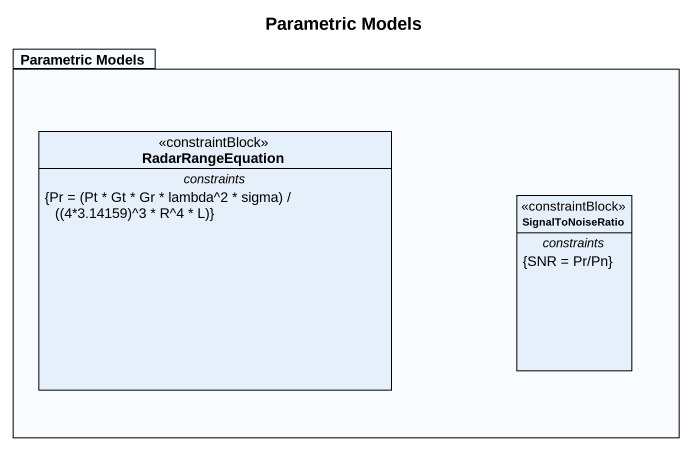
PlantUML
@startuml
title Parametric Models
hide circle
hide empty members
package "Parametric Models" as Parametric_Models {
  class RadarRangeEquation <<constraintBlock>> {
    -- constraints --
    {field} {Pr = (Pt * Gt * Gr * lambda^2 * sigma) / ((4*3.14159)^3 * R^4 * L)}
  }
  class SignalToNoiseRatio <<constraintBlock>> {
    -- constraints --
    {SNR = Pr/Pn}
  }
}
@enduml
